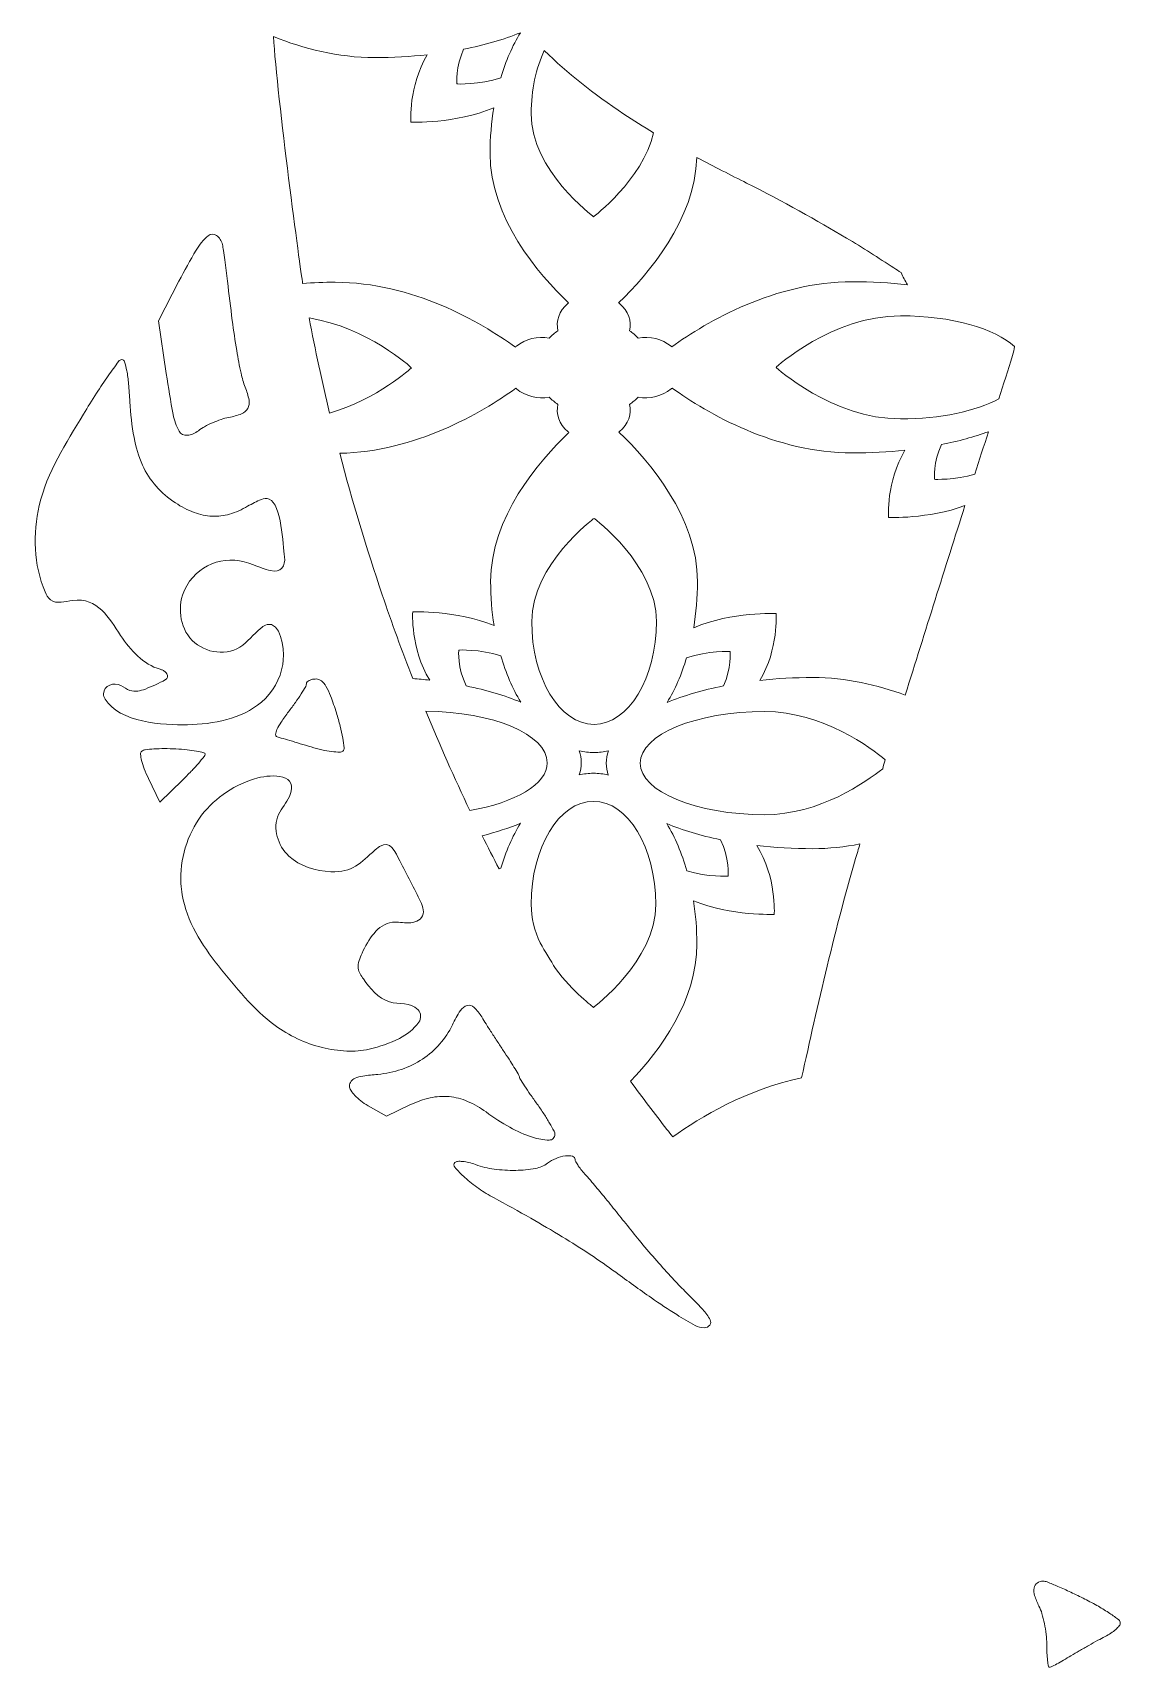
# Model space of a CAD drawing. Header units: millimetres. Extents: x 946 to 1411, y -1945 to 60.
# Drawn here: x 980.5 to 1120.5, y -1142.2 to -931.6 of the extents above; entities that cross this region are included whole.
import ezdxf

# ---------------------------------------------------------------- set-up
doc = ezdxf.new("R2010")
doc.units = ezdxf.units.MM
doc.header["$MEASUREMENT"] = 0
doc.layers.add('Layer 3', color=7, linetype='Continuous')

msp = doc.modelspace()

# ---------------------------------------------------------------- linework, layer by layer
at = {"layer": 'Layer 3', "lineweight": 0}
for points, knots in [([(1024.56, -934.82), (1026.89, -934.82), (1029.16, -934.7), (1031.32, -934.46), (1028.89, -938.52), (1029.2, -943.13), (1029.2, -943.13), (1029.2, -943.13), (1034.94, -943.39), (1039.89, -941.28), (1039.58, -943.16), (1039.41, -945.13), (1039.41, -947.18), (1039.41, -955.46), (1045.59, -962.67), (1049.52, -966.43), (1049.5, -966.45), (1049.46, -966.48), (1049.44, -966.5), (1048.28, -967.45), (1047.86, -968.78), (1048.15, -970.01), (1047.95, -970.14), (1047.75, -970.29), (1047.56, -970.45), (1047.37, -970.6), (1047.19, -970.77), (1047.03, -970.94), (1045.55, -970.69), (1043.95, -971.05), (1042.79, -972), (1042.75, -972.03), (1042.71, -972.07), (1042.67, -972.11), (1038.12, -968.84), (1029.43, -963.76), (1019.46, -963.76), (1018.03, -963.76), (1016.64, -963.81), (1015.28, -963.9), (1015, -962.29), (1012.01, -940), (1011.52, -932.12), (1015.37, -933.68), (1019.82, -934.82), (1024.56, -934.82)], [0, 0, 0, 0, 1, 1, 1, 2, 2, 2, 3, 3, 3, 4, 4, 4, 5, 5, 5, 6, 6, 6, 7, 7, 7, 8, 8, 8, 9, 9, 9, 10, 10, 10, 11, 11, 11, 12, 12, 12, 13, 13, 13, 14, 14, 14, 15, 15, 15, 15]), ([(1043.31, -931.62), (1042.29, -933.3), (1041.43, -935.25), (1040.79, -937.41), (1038.01, -938.36), (1035.12, -938.22), (1035.12, -938.22), (1035.12, -938.22), (1034.97, -935.98), (1036, -933.75), (1038.73, -933.21), (1041.19, -932.49), (1043.31, -931.62)], [0, 0, 0, 0, 1, 1, 1, 2, 2, 2, 3, 3, 3, 4, 4, 4, 4]), ([(1056.63, -942.09), (1057.88, -942.93), (1059.16, -943.73), (1060.45, -944.5), (1059.01, -950.66), (1052.72, -955.32), (1052.72, -955.32), (1052.72, -955.32), (1044.7, -949.38), (1044.7, -942.05), (1044.7, -938.99), (1045.33, -936.16), (1046.39, -933.92), (1049.36, -936.8), (1052.74, -939.5), (1056.63, -942.09)], [0, 0, 0, 0, 1, 1, 1, 2, 2, 2, 3, 3, 3, 4, 4, 4, 5, 5, 5, 5]), ([(1056.08, -966.5), (1056.04, -966.47), (1055.99, -966.43), (1055.95, -966.4), (1059.81, -962.71), (1065.79, -955.72), (1066.02, -947.67), (1068.24, -948.86), (1070.41, -949.97), (1072.44, -950.98), (1077.12, -953.32), (1081.56, -955.88), (1085.28, -958.06), (1087.36, -959.29), (1089.41, -960.63), (1091.4, -961.92), (1091.71, -962.12), (1092.02, -962.32), (1092.32, -962.52), (1092.56, -963.05), (1092.83, -963.58), (1093.14, -964.09), (1090.89, -963.83), (1088.51, -963.7), (1086.06, -963.7), (1076.05, -963.7), (1067.34, -968.81), (1062.8, -972.07), (1062.77, -972.05), (1062.75, -972.02), (1062.72, -972), (1061.57, -971.05), (1059.97, -970.69), (1058.48, -970.94), (1058.32, -970.77), (1058.14, -970.6), (1057.95, -970.45), (1057.76, -970.29), (1057.57, -970.14), (1057.36, -970.01), (1057.66, -968.78), (1057.23, -967.45), (1056.08, -966.5)], [0, 0, 0, 0, 1, 1, 1, 2, 2, 2, 3, 3, 3, 4, 4, 4, 5, 5, 5, 6, 6, 6, 7, 7, 7, 8, 8, 8, 9, 9, 9, 10, 10, 10, 11, 11, 11, 12, 12, 12, 13, 13, 13, 14, 14, 14, 14]), ([(999.36, -963.62), (1000.06, -962.26), (1000.8, -960.93), (1001.57, -959.62), (1001.99, -958.92), (1002.51, -958.29), (1003.13, -957.77), (1003.44, -957.51), (1003.87, -957.49), (1004.2, -957.72), (1004.58, -958), (1004.85, -958.42), (1004.95, -958.88), (1005, -959.14), (1005.05, -959.4), (1005.09, -959.66), (1005.15, -960.07), (1005.21, -960.47), (1005.27, -960.88), (1005.33, -961.34), (1005.39, -961.8), (1005.45, -962.26), (1005.51, -962.71), (1005.56, -963.16), (1005.61, -963.62), (1005.8, -965.31), (1006, -967), (1006.22, -968.68), (1006.39, -969.98), (1006.58, -971.28), (1006.79, -972.57), (1006.96, -973.55), (1007.14, -974.52), (1007.35, -975.49), (1007.48, -976.1), (1007.66, -976.7), (1007.88, -977.27), (1008.1, -977.82), (1008.26, -978.38), (1008.38, -978.95), (1008.45, -979.31), (1008.39, -979.68), (1008.22, -980), (1008.04, -980.32), (1007.76, -980.57), (1007.42, -980.7), (1006.89, -980.91), (1006.33, -981.07), (1005.77, -981.18), (1005.43, -981.24), (1005.1, -981.32), (1004.78, -981.43), (1004.41, -981.56), (1004.04, -981.7), (1003.69, -981.85), (1003.33, -982.01), (1002.99, -982.18), (1002.66, -982.36), (1002.38, -982.51), (1002.12, -982.69), (1001.87, -982.88), (1001.45, -983.21), (1000.94, -983.42), (1000.41, -983.47), (999.99, -983.52), (999.58, -983.3), (999.37, -982.93), (999, -982.27), (998.74, -981.55), (998.6, -980.8), (998.28, -979.05), (997.99, -977.29), (997.73, -975.53), (997.73, -975.53), (996.74, -968.72), (996.74, -968.72), (996.74, -968.72), (999.36, -963.62), (999.36, -963.62)], [0, 0, 0, 0, 1, 1, 1, 2, 2, 2, 3, 3, 3, 4, 4, 4, 5, 5, 5, 6, 6, 6, 7, 7, 7, 8, 8, 8, 9, 9, 9, 10, 10, 10, 11, 11, 11, 12, 12, 12, 13, 13, 13, 14, 14, 14, 15, 15, 15, 16, 16, 16, 17, 17, 17, 18, 18, 18, 19, 19, 19, 20, 20, 20, 21, 21, 21, 22, 22, 22, 23, 23, 23, 24, 24, 24, 25, 25, 25, 26, 26, 26, 26]), ([(1029.29, -974.78), (1029.29, -974.78), (1024.9, -978.84), (1018.75, -980.61), (1017.78, -976.56), (1016.9, -972.47), (1016.1, -968.36), (1023.6, -969.51), (1029.29, -974.78), (1029.29, -974.78)], [0, 0, 0, 0, 1, 1, 1, 2, 2, 2, 3, 3, 3, 3]), ([(1106.66, -973.21), (1106.08, -975.06), (1105.49, -976.93), (1104.9, -978.79), (1101.97, -980.36), (1097.39, -981.36), (1092.25, -981.36), (1083.4, -981.36), (1076.22, -974.72), (1076.22, -974.72), (1076.22, -974.72), (1083.4, -968.08), (1092.25, -968.08), (1098.81, -968.08), (1104.44, -969.71), (1106.92, -972.05), (1106.88, -972.39), (1106.8, -972.78), (1106.66, -973.21)], [0, 0, 0, 0, 1, 1, 1, 2, 2, 2, 3, 3, 3, 4, 4, 4, 5, 5, 5, 6, 6, 6, 6]), ([(989.84, -1017.45), (989.72, -1017.25), (989.65, -1017.02), (989.65, -1016.79), (989.65, -1015.66), (991.01, -1015.24), (991.88, -1015.69), (992.28, -1015.89), (992.63, -1016.19), (993.05, -1016.34), (993.69, -1016.56), (994.4, -1016.4), (995.03, -1016.15), (995.9, -1015.8), (996.81, -1015.43), (997.62, -1014.94), (997.74, -1014.87), (997.83, -1014.75), (997.87, -1014.61), (997.9, -1014.46), (997.88, -1014.31), (997.8, -1014.19), (997.75, -1014.1), (997.67, -1014.01), (997.59, -1013.95), (997.5, -1013.87), (997.39, -1013.8), (997.28, -1013.74), (997.17, -1013.68), (997.05, -1013.64), (996.93, -1013.6), (994.77, -1013.01), (993.11, -1011.14), (991.85, -1009.27), (990.34, -1007.02), (988.9, -1004.31), (985.69, -1004.73), (984.71, -1004.86), (983.59, -1005.27), (982.81, -1004.66), (982.48, -1004.41), (982.29, -1004.01), (982.12, -1003.63), (980.64, -1000.15), (980.53, -996.16), (981.37, -992.51), (982.38, -988.14), (984.8, -984.54), (987.07, -980.75), (987.61, -979.85), (988.17, -978.95), (988.74, -978.06), (989.23, -977.3), (989.73, -976.54), (990.26, -975.8), (990.69, -975.18), (991.14, -974.56), (991.59, -973.95), (991.69, -973.81), (991.85, -973.73), (992.01, -973.73), (992.17, -973.73), (992.31, -973.84), (992.35, -973.99), (992.47, -974.37), (992.56, -974.76), (992.64, -975.15), (992.74, -975.71), (992.82, -976.28), (992.87, -976.84), (992.94, -977.61), (993, -978.38), (993.04, -979.15), (993.12, -980.7), (993.3, -982.24), (993.57, -983.77), (993.79, -984.99), (994.16, -986.17), (994.66, -987.3), (995.11, -988.29), (995.7, -989.2), (996.41, -990.02), (997.14, -990.85), (997.98, -991.58), (998.91, -992.18), (999.67, -992.68), (1000.48, -993.09), (1001.33, -993.41), (1002.06, -993.7), (1002.84, -993.86), (1003.62, -993.9), (1004.38, -993.93), (1005.15, -993.84), (1005.88, -993.62), (1006.69, -993.38), (1007.47, -993.04), (1008.2, -992.61), (1008.77, -992.28), (1009.36, -991.98), (1009.97, -991.72), (1010.29, -991.58), (1010.65, -991.57), (1010.97, -991.7), (1012.56, -992.32), (1012.74, -997.6), (1012.94, -999.11), (1013.11, -1000.31), (1012.47, -1001.26), (1011.15, -1000.9), (1010.41, -1000.7), (1009.68, -1000.45), (1008.97, -1000.16), (1005.78, -998.82), (1002.18, -999.72), (1000.36, -1002.84), (999.16, -1004.9), (999.25, -1007.7), (1000.76, -1009.55), (1002.27, -1011.4), (1005.17, -1012.01), (1007.2, -1010.75), (1008.21, -1010.11), (1008.94, -1009.12), (1009.85, -1008.35), (1010.25, -1008.01), (1010.76, -1007.7), (1011.26, -1007.86), (1012.79, -1008.35), (1012.93, -1011.77), (1012.72, -1013.01), (1012.42, -1014.86), (1011.4, -1016.62), (1009.97, -1017.83), (1007.38, -1020.02), (1003.83, -1020.68), (1000.44, -1020.75), (997.32, -1020.81), (991.72, -1020.48), (989.84, -1017.45)], [0, 0, 0, 0, 1, 1, 1, 2, 2, 2, 3, 3, 3, 4, 4, 4, 5, 5, 5, 6, 6, 6, 7, 7, 7, 8, 8, 8, 9, 9, 9, 10, 10, 10, 11, 11, 11, 12, 12, 12, 13, 13, 13, 14, 14, 14, 15, 15, 15, 16, 16, 16, 17, 17, 17, 18, 18, 18, 19, 19, 19, 20, 20, 20, 21, 21, 21, 22, 22, 22, 23, 23, 23, 24, 24, 24, 25, 25, 25, 26, 26, 26, 27, 27, 27, 28, 28, 28, 29, 29, 29, 30, 30, 30, 31, 31, 31, 32, 32, 32, 33, 33, 33, 34, 34, 34, 35, 35, 35, 36, 36, 36, 37, 37, 37, 38, 38, 38, 39, 39, 39, 40, 40, 40, 41, 41, 41, 42, 42, 42, 43, 43, 43, 44, 44, 44, 45, 45, 45, 46, 46, 46, 46]), ([(1020.06, -985.79), (1029.81, -985.59), (1038.26, -980.62), (1042.71, -977.42), (1042.74, -977.45), (1042.77, -977.47), (1042.79, -977.5), (1043.95, -978.45), (1045.55, -978.81), (1047.03, -978.56), (1047.19, -978.73), (1047.37, -978.89), (1047.56, -979.05), (1047.75, -979.21), (1047.95, -979.35), (1048.15, -979.49), (1047.86, -980.72), (1048.28, -982.04), (1049.44, -983), (1049.48, -983.03), (1049.52, -983.06), (1049.56, -983.1), (1045.62, -986.86), (1039.48, -994.06), (1039.48, -1002.32), (1039.48, -1004.28), (1039.63, -1006.18), (1039.92, -1007.98), (1035.02, -1005.96), (1029.45, -1006.22), (1029.45, -1006.22), (1029.45, -1006.22), (1029.13, -1010.93), (1031.64, -1015.01), (1030.93, -1014.93), (1030.19, -1014.86), (1029.45, -1014.8), (1028.07, -1011.26), (1026.76, -1007.66), (1025.52, -1004), (1023.49, -998.02), (1021.67, -991.94), (1020.06, -985.79)], [0, 0, 0, 0, 1, 1, 1, 2, 2, 2, 3, 3, 3, 4, 4, 4, 5, 5, 5, 6, 6, 6, 7, 7, 7, 8, 8, 8, 9, 9, 9, 10, 10, 10, 11, 11, 11, 12, 12, 12, 13, 13, 13, 14, 14, 14, 14]), ([(1092.86, -1016.94), (1089.28, -1015.61), (1085.24, -1014.67), (1080.96, -1014.67), (1078.61, -1014.67), (1076.33, -1014.8), (1074.15, -1015.04), (1076.55, -1011), (1076.24, -1006.43), (1076.24, -1006.43), (1076.24, -1006.43), (1070.55, -1006.16), (1065.62, -1008.25), (1065.94, -1006.36), (1066.11, -1004.37), (1066.11, -1002.32), (1066.11, -994.04), (1059.93, -986.82), (1055.99, -983.07), (1056.02, -983.04), (1056.05, -983.02), (1056.08, -983), (1057.23, -982.04), (1057.66, -980.72), (1057.36, -979.49), (1057.57, -979.35), (1057.76, -979.21), (1057.95, -979.05), (1058.14, -978.89), (1058.32, -978.73), (1058.48, -978.56), (1059.97, -978.81), (1061.57, -978.45), (1062.72, -977.5), (1062.76, -977.46), (1062.8, -977.43), (1062.84, -977.39), (1067.39, -980.65), (1076.08, -985.74), (1086.06, -985.74), (1088.39, -985.74), (1090.66, -985.62), (1092.82, -985.38), (1090.39, -989.44), (1090.7, -994.05), (1090.7, -994.05), (1090.7, -994.05), (1095.81, -994.28), (1100.54, -992.53), (1097.99, -1000.57), (1095.41, -1008.74), (1092.86, -1016.94)], [0, 0, 0, 0, 1, 1, 1, 2, 2, 2, 3, 3, 3, 4, 4, 4, 5, 5, 5, 6, 6, 6, 7, 7, 7, 8, 8, 8, 9, 9, 9, 10, 10, 10, 11, 11, 11, 12, 12, 12, 13, 13, 13, 14, 14, 14, 15, 15, 15, 16, 16, 16, 17, 17, 17, 17]), ([(1101.83, -988.47), (1099.2, -989.26), (1096.62, -989.14), (1096.62, -989.14), (1096.62, -989.14), (1096.47, -986.9), (1097.51, -984.67), (1099.71, -984.23), (1101.74, -983.67), (1103.56, -983.01), (1102.98, -984.84), (1102.4, -986.67), (1101.83, -988.47)], [0, 0, 0, 0, 1, 1, 1, 2, 2, 2, 3, 3, 3, 4, 4, 4, 4]), ([(1052.79, -1020.71), (1048.36, -1020.71), (1044.77, -1014.77), (1044.77, -1007.44), (1044.77, -1000.12), (1052.79, -994.18), (1052.79, -994.18), (1052.79, -994.18), (1060.82, -1000.12), (1060.82, -1007.44), (1060.82, -1014.77), (1057.22, -1020.71), (1052.79, -1020.71)], [0, 0, 0, 0, 1, 1, 1, 2, 2, 2, 3, 3, 3, 4, 4, 4, 4]), ([(1043.35, -1017.84), (1041.31, -1017), (1038.94, -1016.29), (1036.33, -1015.75), (1035.21, -1013.47), (1035.37, -1011.13), (1035.37, -1011.13), (1035.37, -1011.13), (1038.09, -1011), (1040.79, -1011.86), (1041.44, -1014.09), (1042.31, -1016.11), (1043.35, -1017.84)], [0, 0, 0, 0, 1, 1, 1, 2, 2, 2, 3, 3, 3, 4, 4, 4, 4]), ([(1062.21, -1017.88), (1063.22, -1016.21), (1064.07, -1014.27), (1064.71, -1012.13), (1067.47, -1011.2), (1070.32, -1011.33), (1070.32, -1011.33), (1070.32, -1011.33), (1070.47, -1013.54), (1069.46, -1015.75), (1066.76, -1016.29), (1064.31, -1017.01), (1062.21, -1017.88)], [0, 0, 0, 0, 1, 1, 1, 2, 2, 2, 3, 3, 3, 4, 4, 4, 4]), ([(1014.35, -1017.88), (1014.61, -1017.51), (1014.85, -1017.15), (1015.09, -1016.77), (1015.29, -1016.46), (1015.48, -1016.15), (1015.67, -1015.83), (1015.73, -1015.72), (1015.77, -1015.59), (1015.77, -1015.46), (1015.77, -1015.38), (1015.8, -1015.29), (1015.86, -1015.23), (1015.94, -1015.15), (1016.03, -1015.09), (1016.13, -1015.04), (1016.26, -1014.98), (1016.4, -1014.93), (1016.53, -1014.9), (1016.69, -1014.88), (1016.85, -1014.86), (1017.01, -1014.86), (1017.26, -1014.86), (1017.5, -1014.94), (1017.69, -1015.1), (1017.93, -1015.29), (1018.13, -1015.52), (1018.28, -1015.78), (1018.52, -1016.18), (1018.72, -1016.6), (1018.88, -1017.04), (1019.15, -1017.76), (1019.4, -1018.49), (1019.63, -1019.23), (1019.81, -1019.8), (1019.97, -1020.37), (1020.11, -1020.94), (1020.24, -1021.45), (1020.35, -1021.96), (1020.44, -1022.47), (1020.51, -1022.89), (1020.56, -1023.3), (1020.61, -1023.72), (1020.62, -1023.88), (1020.57, -1024.03), (1020.46, -1024.14), (1020.35, -1024.24), (1020.21, -1024.3), (1020.06, -1024.29), (1019.72, -1024.28), (1019.38, -1024.25), (1019.03, -1024.21), (1018.61, -1024.15), (1018.19, -1024.08), (1017.77, -1023.98), (1017.3, -1023.87), (1016.83, -1023.75), (1016.37, -1023.61), (1015.9, -1023.47), (1015.43, -1023.33), (1014.96, -1023.19), (1014.51, -1023.05), (1014.07, -1022.92), (1013.63, -1022.79), (1013.26, -1022.68), (1012.88, -1022.57), (1012.51, -1022.46), (1012.34, -1022.41), (1012.17, -1022.36), (1012, -1022.31), (1011.87, -1022.27), (1011.79, -1022.15), (1011.8, -1022.01), (1011.82, -1021.79), (1011.88, -1021.57), (1011.97, -1021.37), (1012.13, -1021.03), (1012.31, -1020.71), (1012.52, -1020.4), (1012.82, -1019.95), (1013.14, -1019.5), (1013.47, -1019.07), (1013.77, -1018.68), (1014.07, -1018.28), (1014.35, -1017.88)], [0, 0, 0, 0, 1, 1, 1, 2, 2, 2, 3, 3, 3, 4, 4, 4, 5, 5, 5, 6, 6, 6, 7, 7, 7, 8, 8, 8, 9, 9, 9, 10, 10, 10, 11, 11, 11, 12, 12, 12, 13, 13, 13, 14, 14, 14, 15, 15, 15, 16, 16, 16, 17, 17, 17, 18, 18, 18, 19, 19, 19, 20, 20, 20, 21, 21, 21, 22, 22, 22, 23, 23, 23, 24, 24, 24, 25, 25, 25, 26, 26, 26, 27, 27, 27, 28, 28, 28, 28]), ([(1036.8, -1031.79), (1034.81, -1027.61), (1032.92, -1023.35), (1031.13, -1019), (1039.8, -1019.08), (1046.77, -1022.02), (1046.77, -1025.64), (1046.77, -1028.42), (1042.65, -1030.8), (1036.8, -1031.79)], [0, 0, 0, 0, 1, 1, 1, 2, 2, 2, 3, 3, 3, 3]), ([(1089.95, -1026.41), (1087.81, -1028.12), (1081.82, -1032.34), (1074.77, -1032.34), (1065.92, -1032.34), (1058.74, -1029.36), (1058.74, -1025.7), (1058.74, -1022.03), (1065.92, -1019.05), (1074.77, -1019.05), (1082.25, -1019.05), (1088.53, -1023.8), (1090.29, -1025.27), (1090.18, -1025.65), (1090.06, -1026.03), (1089.95, -1026.41)], [0, 0, 0, 0, 1, 1, 1, 2, 2, 2, 3, 3, 3, 4, 4, 4, 5, 5, 5, 5]), ([(996.91, -1030.72), (996.91, -1030.72), (995.44, -1027.69), (995.44, -1027.69), (995.24, -1027.27), (995.05, -1026.85), (994.88, -1026.42), (994.74, -1026.07), (994.63, -1025.71), (994.54, -1025.35), (994.47, -1025.09), (994.43, -1024.82), (994.41, -1024.54), (994.4, -1024.4), (994.47, -1024.25), (994.58, -1024.16), (994.71, -1024.06), (994.86, -1024), (995.02, -1023.98), (995.39, -1023.93), (995.75, -1023.9), (996.12, -1023.87), (996.57, -1023.84), (997.02, -1023.83), (997.47, -1023.83), (997.97, -1023.83), (998.46, -1023.84), (998.96, -1023.87), (999.44, -1023.89), (999.92, -1023.93), (1000.4, -1023.98), (1000.8, -1024.02), (1001.21, -1024.08), (1001.61, -1024.15), (1001.92, -1024.21), (1002.24, -1024.27), (1002.55, -1024.35), (1002.65, -1024.37), (1002.71, -1024.45), (1002.71, -1024.55), (1002.71, -1024.66), (1002.67, -1024.76), (1002.6, -1024.85), (1002.36, -1025.14), (1002.11, -1025.44), (1001.86, -1025.73), (1001.55, -1026.08), (1001.24, -1026.42), (1000.92, -1026.75), (1000.56, -1027.13), (1000.19, -1027.51), (999.81, -1027.88), (999.81, -1027.88), (996.91, -1030.72), (996.91, -1030.72)], [0, 0, 0, 0, 1, 1, 1, 2, 2, 2, 3, 3, 3, 4, 4, 4, 5, 5, 5, 6, 6, 6, 7, 7, 7, 8, 8, 8, 9, 9, 9, 10, 10, 10, 11, 11, 11, 12, 12, 12, 13, 13, 13, 14, 14, 14, 15, 15, 15, 16, 16, 16, 17, 17, 17, 18, 18, 18, 18]), ([(1050.88, -1024.1), (1051.51, -1024.25), (1052.14, -1024.33), (1052.79, -1024.33), (1053.42, -1024.33), (1054.04, -1024.26), (1054.64, -1024.12), (1054.46, -1024.63), (1054.37, -1025.16), (1054.37, -1025.7), (1054.37, -1026.22), (1054.46, -1026.73), (1054.63, -1027.23), (1054, -1027.08), (1053.37, -1027), (1052.72, -1027), (1052.09, -1027), (1051.47, -1027.08), (1050.87, -1027.22), (1051.05, -1026.7), (1051.14, -1026.17), (1051.14, -1025.64), (1051.14, -1025.12), (1051.05, -1024.6), (1050.88, -1024.1)], [0, 0, 0, 0, 1, 1, 1, 2, 2, 2, 3, 3, 3, 4, 4, 4, 5, 5, 5, 6, 6, 6, 7, 7, 7, 8, 8, 8, 8]), ([(1017.78, -1062.32), (1016.68, -1062.04), (1015.62, -1061.67), (1014.6, -1061.19), (1013.6, -1060.72), (1012.64, -1060.15), (1011.74, -1059.5), (1008.94, -1057.44), (1006.61, -1054.5), (1004.44, -1051.8), (1002.28, -1049.11), (1000.36, -1046.1), (999.77, -1042.64), (999.69, -1042.17), (999.64, -1041.7), (999.61, -1041.22), (999.44, -1038.1), (1000.39, -1034.92), (1002.28, -1032.42), (1004.06, -1030.08), (1006.65, -1028.37), (1009.5, -1027.61), (1011.39, -1027.11), (1014.88, -1027.06), (1013.58, -1029.99), (1013.22, -1030.82), (1012.56, -1031.49), (1012.18, -1032.32), (1011.37, -1034.1), (1012.07, -1036.32), (1013.5, -1037.66), (1014.93, -1039), (1016.94, -1039.57), (1018.9, -1039.68), (1021.73, -1039.84), (1022.7, -1038.55), (1024.61, -1036.88), (1026.26, -1035.44), (1026.86, -1036.43), (1027.64, -1037.96), (1028.54, -1039.73), (1029.44, -1041.5), (1030.34, -1043.27), (1030.67, -1043.93), (1031.01, -1044.7), (1030.7, -1045.37), (1030.4, -1046), (1029.63, -1046.26), (1028.93, -1046.27), (1028.23, -1046.28), (1027.53, -1046.11), (1026.83, -1046.2), (1024.9, -1046.44), (1023.76, -1048.43), (1022.93, -1050.18), (1022.64, -1050.79), (1022.34, -1051.44), (1022.44, -1052.11), (1022.51, -1052.62), (1022.8, -1053.07), (1023.1, -1053.49), (1023.93, -1054.68), (1025.02, -1055.99), (1026.45, -1056.46), (1027.74, -1056.87), (1029.08, -1056.35), (1030.13, -1057.46), (1030.55, -1057.91), (1030.59, -1058.58), (1030.23, -1059.07), (1029.57, -1059.95), (1028.72, -1060.66), (1027.73, -1061.15), (1026.5, -1061.77), (1025.2, -1062.23), (1023.85, -1062.53), (1022.9, -1062.74), (1021.93, -1062.83), (1020.96, -1062.78), (1019.89, -1062.73), (1018.82, -1062.58), (1017.78, -1062.32)], [0, 0, 0, 0, 1, 1, 1, 2, 2, 2, 3, 3, 3, 4, 4, 4, 5, 5, 5, 6, 6, 6, 7, 7, 7, 8, 8, 8, 9, 9, 9, 10, 10, 10, 11, 11, 11, 12, 12, 12, 13, 13, 13, 14, 14, 14, 15, 15, 15, 16, 16, 16, 17, 17, 17, 18, 18, 18, 19, 19, 19, 20, 20, 20, 21, 21, 21, 22, 22, 22, 23, 23, 23, 24, 24, 24, 25, 25, 25, 26, 26, 26, 27, 27, 27, 27]), ([(1052.72, -1030.62), (1057.15, -1030.62), (1060.74, -1036.56), (1060.74, -1043.89), (1060.74, -1051.21), (1052.72, -1057.15), (1052.72, -1057.15), (1052.72, -1057.15), (1050.09, -1055.2), (1047.84, -1052.16), (1047.17, -1051.07), (1046.51, -1049.97), (1045.86, -1048.86), (1045.16, -1047.32), (1044.7, -1045.65), (1044.7, -1043.89), (1044.7, -1036.56), (1048.29, -1030.62), (1052.72, -1030.62)], [0, 0, 0, 0, 1, 1, 1, 2, 2, 2, 3, 3, 3, 4, 4, 4, 5, 5, 5, 6, 6, 6, 6]), ([(1043.31, -1033.45), (1042.29, -1035.13), (1041.43, -1037.09), (1040.79, -1039.24), (1040.72, -1039.27), (1040.65, -1039.29), (1040.57, -1039.31), (1039.84, -1037.9), (1039.11, -1036.48), (1038.4, -1035.05), (1040.18, -1034.59), (1041.83, -1034.06), (1043.31, -1033.45)], [0, 0, 0, 0, 1, 1, 1, 2, 2, 2, 3, 3, 3, 4, 4, 4, 4]), ([(1062.16, -1033.49), (1064.17, -1034.32), (1066.5, -1035.02), (1069.07, -1035.56), (1070.23, -1037.86), (1070.07, -1040.27), (1070.07, -1040.27), (1070.07, -1040.27), (1067.41, -1040.39), (1064.75, -1039.56), (1064.09, -1037.3), (1063.22, -1035.25), (1062.16, -1033.49)], [0, 0, 0, 0, 1, 1, 1, 2, 2, 2, 3, 3, 3, 4, 4, 4, 4]), ([(1086.74, -1037.07), (1083.85, -1046.83), (1081.55, -1056.94), (1079.52, -1066.23), (1072.42, -1067.73), (1066.46, -1071.3), (1062.92, -1073.82), (1062.68, -1073.51), (1062.42, -1073.2), (1062.18, -1072.88), (1060.58, -1070.85), (1059.03, -1068.78), (1057.5, -1066.68), (1061.32, -1062.67), (1066.03, -1056.25), (1066.03, -1049.01), (1066.03, -1047.09), (1065.88, -1045.22), (1065.6, -1043.44), (1070.48, -1045.42), (1075.99, -1045.17), (1075.99, -1045.17), (1075.99, -1045.17), (1076.31, -1040.41), (1073.75, -1036.31), (1076.04, -1036.58), (1078.46, -1036.72), (1080.96, -1036.72), (1083.05, -1036.72), (1085.08, -1036.49), (1087.03, -1036.11), (1086.93, -1036.43), (1086.83, -1036.75), (1086.74, -1037.07)], [0, 0, 0, 0, 1, 1, 1, 2, 2, 2, 3, 3, 3, 4, 4, 4, 5, 5, 5, 6, 6, 6, 7, 7, 7, 8, 8, 8, 9, 9, 9, 10, 10, 10, 11, 11, 11, 11]), ([(1031.69, -1068.81), (1030.8, -1069.01), (1029.93, -1069.32), (1029.1, -1069.72), (1029.1, -1069.72), (1026.08, -1071.18), (1026.08, -1071.18), (1026.08, -1071.18), (1023.7, -1069.82), (1023.7, -1069.82), (1023.37, -1069.63), (1023.06, -1069.43), (1022.76, -1069.2), (1022.49, -1068.99), (1022.23, -1068.76), (1022, -1068.51), (1021.8, -1068.3), (1021.63, -1068.08), (1021.48, -1067.84), (1021.37, -1067.67), (1021.32, -1067.48), (1021.32, -1067.28), (1021.32, -1067.07), (1021.38, -1066.86), (1021.51, -1066.68), (1021.64, -1066.5), (1021.82, -1066.36), (1022.03, -1066.27), (1022.35, -1066.14), (1022.7, -1066.04), (1023.04, -1066), (1023.68, -1065.91), (1024.32, -1065.84), (1024.96, -1065.78), (1026, -1065.68), (1027.02, -1065.47), (1028.01, -1065.14), (1028.97, -1064.81), (1029.88, -1064.37), (1030.72, -1063.81), (1031.54, -1063.27), (1032.29, -1062.61), (1032.94, -1061.87), (1033.58, -1061.13), (1034.13, -1060.3), (1034.55, -1059.42), (1034.86, -1058.78), (1035.2, -1058.16), (1035.59, -1057.56), (1035.79, -1057.24), (1036.11, -1057.01), (1036.47, -1056.91), (1036.79, -1056.83), (1037.12, -1056.92), (1037.35, -1057.15), (1037.73, -1057.52), (1038.06, -1057.94), (1038.33, -1058.39), (1038.52, -1058.7), (1038.7, -1058.99), (1038.89, -1059.29), (1039.15, -1059.7), (1039.41, -1060.11), (1039.67, -1060.51), (1039.95, -1060.95), (1040.23, -1061.38), (1040.52, -1061.82), (1040.78, -1062.22), (1041.05, -1062.62), (1041.31, -1063.02), (1041.56, -1063.38), (1041.79, -1063.75), (1042.03, -1064.12), (1042.24, -1064.44), (1042.44, -1064.76), (1042.63, -1065.09), (1042.8, -1065.36), (1042.97, -1065.64), (1043.13, -1065.92), (1043.16, -1065.98), (1043.18, -1066.05), (1043.18, -1066.12), (1043.18, -1066.2), (1043.2, -1066.27), (1043.24, -1066.33), (1043.45, -1066.64), (1043.65, -1066.96), (1043.85, -1067.27), (1044.1, -1067.64), (1044.34, -1068.01), (1044.59, -1068.37), (1044.88, -1068.78), (1045.17, -1069.2), (1045.47, -1069.61), (1045.77, -1070.03), (1046.06, -1070.45), (1046.34, -1070.88), (1046.6, -1071.27), (1046.85, -1071.67), (1047.08, -1072.07), (1047.28, -1072.4), (1047.46, -1072.74), (1047.64, -1073.08), (1047.72, -1073.22), (1047.75, -1073.37), (1047.75, -1073.53), (1047.75, -1073.72), (1047.67, -1073.91), (1047.54, -1074.04), (1047.4, -1074.18), (1047.21, -1074.25), (1047.02, -1074.25), (1046.29, -1074.23), (1045.57, -1074.11), (1044.88, -1073.88), (1043.87, -1073.55), (1042.88, -1073.12), (1041.95, -1072.6), (1040.89, -1072.01), (1039.86, -1071.35), (1038.89, -1070.63), (1038.15, -1070.09), (1037.35, -1069.62), (1036.51, -1069.26), (1035.76, -1068.93), (1034.95, -1068.72), (1034.14, -1068.65), (1033.32, -1068.57), (1032.49, -1068.63), (1031.69, -1068.81)], [0, 0, 0, 0, 1, 1, 1, 2, 2, 2, 3, 3, 3, 4, 4, 4, 5, 5, 5, 6, 6, 6, 7, 7, 7, 8, 8, 8, 9, 9, 9, 10, 10, 10, 11, 11, 11, 12, 12, 12, 13, 13, 13, 14, 14, 14, 15, 15, 15, 16, 16, 16, 17, 17, 17, 18, 18, 18, 19, 19, 19, 20, 20, 20, 21, 21, 21, 22, 22, 22, 23, 23, 23, 24, 24, 24, 25, 25, 25, 26, 26, 26, 27, 27, 27, 28, 28, 28, 29, 29, 29, 30, 30, 30, 31, 31, 31, 32, 32, 32, 33, 33, 33, 34, 34, 34, 35, 35, 35, 36, 36, 36, 37, 37, 37, 38, 38, 38, 39, 39, 39, 40, 40, 40, 41, 41, 41, 42, 42, 42, 43, 43, 43, 43]), ([(1067.68, -1098.08), (1067.52, -1098.29), (1067.26, -1098.42), (1067, -1098.42), (1066.58, -1098.42), (1066.17, -1098.31), (1065.8, -1098.11), (1065, -1097.68), (1064.21, -1097.21), (1063.43, -1096.73), (1062.33, -1096.04), (1061.24, -1095.32), (1060.17, -1094.57), (1058.63, -1093.49), (1057.11, -1092.39), (1055.59, -1091.28), (1054.5, -1090.49), (1053.4, -1089.73), (1052.29, -1088.98), (1051.11, -1088.2), (1049.91, -1087.44), (1048.7, -1086.7), (1047.36, -1085.88), (1046.01, -1085.08), (1044.65, -1084.31), (1043.08, -1083.42), (1041.51, -1082.55), (1039.92, -1081.7), (1039.24, -1081.33), (1038.58, -1080.93), (1037.94, -1080.48), (1037.32, -1080.05), (1036.72, -1079.57), (1036.16, -1079.06), (1035.7, -1078.65), (1035.27, -1078.21), (1034.86, -1077.74), (1034.7, -1077.57), (1034.71, -1077.3), (1034.88, -1077.14), (1034.97, -1077.05), (1035.08, -1076.99), (1035.21, -1076.99), (1035.43, -1076.98), (1035.65, -1076.98), (1035.87, -1077), (1036.14, -1077.03), (1036.41, -1077.08), (1036.67, -1077.14), (1036.97, -1077.21), (1037.25, -1077.3), (1037.53, -1077.4), (1038.31, -1077.68), (1039.12, -1077.88), (1039.94, -1077.99), (1040.86, -1078.11), (1041.78, -1078.17), (1042.71, -1078.15), (1043.56, -1078.13), (1044.41, -1078.05), (1045.25, -1077.9), (1045.82, -1077.8), (1046.35, -1077.57), (1046.81, -1077.22), (1047.15, -1076.97), (1047.51, -1076.76), (1047.9, -1076.6), (1048.29, -1076.44), (1048.69, -1076.33), (1049.1, -1076.28), (1049.41, -1076.24), (1049.73, -1076.25), (1050.03, -1076.33), (1050.23, -1076.37), (1050.36, -1076.55), (1050.36, -1076.75), (1050.36, -1076.85), (1050.39, -1076.95), (1050.44, -1077.04), (1050.55, -1077.22), (1050.66, -1077.4), (1050.77, -1077.56), (1050.91, -1077.77), (1051.06, -1077.97), (1051.22, -1078.16), (1051.39, -1078.37), (1051.57, -1078.58), (1051.75, -1078.77), (1052.02, -1079.06), (1052.27, -1079.35), (1052.52, -1079.65), (1052.98, -1080.19), (1053.44, -1080.74), (1053.89, -1081.29), (1054.42, -1081.94), (1054.95, -1082.59), (1055.47, -1083.24), (1056.01, -1083.91), (1056.54, -1084.58), (1057.08, -1085.26), (1057.65, -1085.99), (1058.24, -1086.71), (1058.84, -1087.43), (1059.51, -1088.23), (1060.19, -1089.02), (1060.88, -1089.81), (1061.54, -1090.56), (1062.21, -1091.3), (1062.88, -1092.03), (1063.41, -1092.61), (1063.95, -1093.17), (1064.5, -1093.71), (1065.28, -1094.49), (1066.04, -1095.27), (1066.79, -1096.07), (1067.17, -1096.47), (1067.49, -1096.92), (1067.74, -1097.4), (1067.86, -1097.62), (1067.83, -1097.89), (1067.68, -1098.08)], [0, 0, 0, 0, 1, 1, 1, 2, 2, 2, 3, 3, 3, 4, 4, 4, 5, 5, 5, 6, 6, 6, 7, 7, 7, 8, 8, 8, 9, 9, 9, 10, 10, 10, 11, 11, 11, 12, 12, 12, 13, 13, 13, 14, 14, 14, 15, 15, 15, 16, 16, 16, 17, 17, 17, 18, 18, 18, 19, 19, 19, 20, 20, 20, 21, 21, 21, 22, 22, 22, 23, 23, 23, 24, 24, 24, 25, 25, 25, 26, 26, 26, 27, 27, 27, 28, 28, 28, 29, 29, 29, 30, 30, 30, 31, 31, 31, 32, 32, 32, 33, 33, 33, 34, 34, 34, 35, 35, 35, 36, 36, 36, 37, 37, 37, 38, 38, 38, 39, 39, 39, 40, 40, 40, 40]), ([(1120.41, -1136.8), (1120.28, -1136.97), (1120.13, -1137.13), (1119.96, -1137.27), (1119.77, -1137.45), (1119.55, -1137.61), (1119.33, -1137.76), (1119.09, -1137.92), (1118.84, -1138.06), (1118.58, -1138.19), (1118.27, -1138.35), (1117.96, -1138.51), (1117.66, -1138.68), (1117.26, -1138.89), (1116.87, -1139.11), (1116.48, -1139.33), (1116.07, -1139.56), (1115.67, -1139.79), (1115.26, -1140.03), (1114.9, -1140.24), (1114.54, -1140.45), (1114.19, -1140.67), (1113.87, -1140.86), (1113.55, -1141.05), (1113.23, -1141.24), (1112.95, -1141.4), (1112.66, -1141.56), (1112.37, -1141.72), (1112.13, -1141.85), (1111.88, -1141.98), (1111.64, -1142.1), (1111.57, -1142.14), (1111.49, -1142.15), (1111.41, -1142.15), (1111.35, -1142.15), (1111.29, -1142.11), (1111.28, -1142.04), (1111.24, -1141.79), (1111.2, -1141.54), (1111.17, -1141.28), (1111.14, -1140.96), (1111.11, -1140.64), (1111.1, -1140.32), (1111.08, -1139.94), (1111.07, -1139.56), (1111.07, -1139.18), (1111.07, -1138.76), (1111.05, -1138.33), (1111, -1137.91), (1110.95, -1137.44), (1110.87, -1136.98), (1110.78, -1136.52), (1110.69, -1136.08), (1110.58, -1135.65), (1110.45, -1135.23), (1110.36, -1134.9), (1110.23, -1134.58), (1110.07, -1134.27), (1109.84, -1133.84), (1109.66, -1133.39), (1109.51, -1132.92), (1109.41, -1132.6), (1109.38, -1132.25), (1109.44, -1131.92), (1109.49, -1131.66), (1109.63, -1131.44), (1109.84, -1131.3), (1110.07, -1131.14), (1110.34, -1131.06), (1110.62, -1131.06), (1110.79, -1131.06), (1110.96, -1131.09), (1111.12, -1131.16), (1111.59, -1131.34), (1112.05, -1131.54), (1112.51, -1131.74), (1113.07, -1131.98), (1113.62, -1132.22), (1114.16, -1132.48), (1114.77, -1132.77), (1115.37, -1133.06), (1115.97, -1133.36), (1116.56, -1133.66), (1117.15, -1133.97), (1117.72, -1134.3), (1118.22, -1134.59), (1118.72, -1134.89), (1119.2, -1135.22), (1119.58, -1135.48), (1119.97, -1135.75), (1120.34, -1136.03), (1120.46, -1136.13), (1120.54, -1136.28), (1120.54, -1136.44), (1120.54, -1136.57), (1120.49, -1136.7), (1120.41, -1136.8)], [0, 0, 0, 0, 1, 1, 1, 2, 2, 2, 3, 3, 3, 4, 4, 4, 5, 5, 5, 6, 6, 6, 7, 7, 7, 8, 8, 8, 9, 9, 9, 10, 10, 10, 11, 11, 11, 12, 12, 12, 13, 13, 13, 14, 14, 14, 15, 15, 15, 16, 16, 16, 17, 17, 17, 18, 18, 18, 19, 19, 19, 20, 20, 20, 21, 21, 21, 22, 22, 22, 23, 23, 23, 24, 24, 24, 25, 25, 25, 26, 26, 26, 27, 27, 27, 28, 28, 28, 29, 29, 29, 30, 30, 30, 31, 31, 31, 32, 32, 32, 32])]:
    msp.add_open_spline(points, degree=3, knots=knots, dxfattribs=at)

doc.saveas('drawing.dxf')
